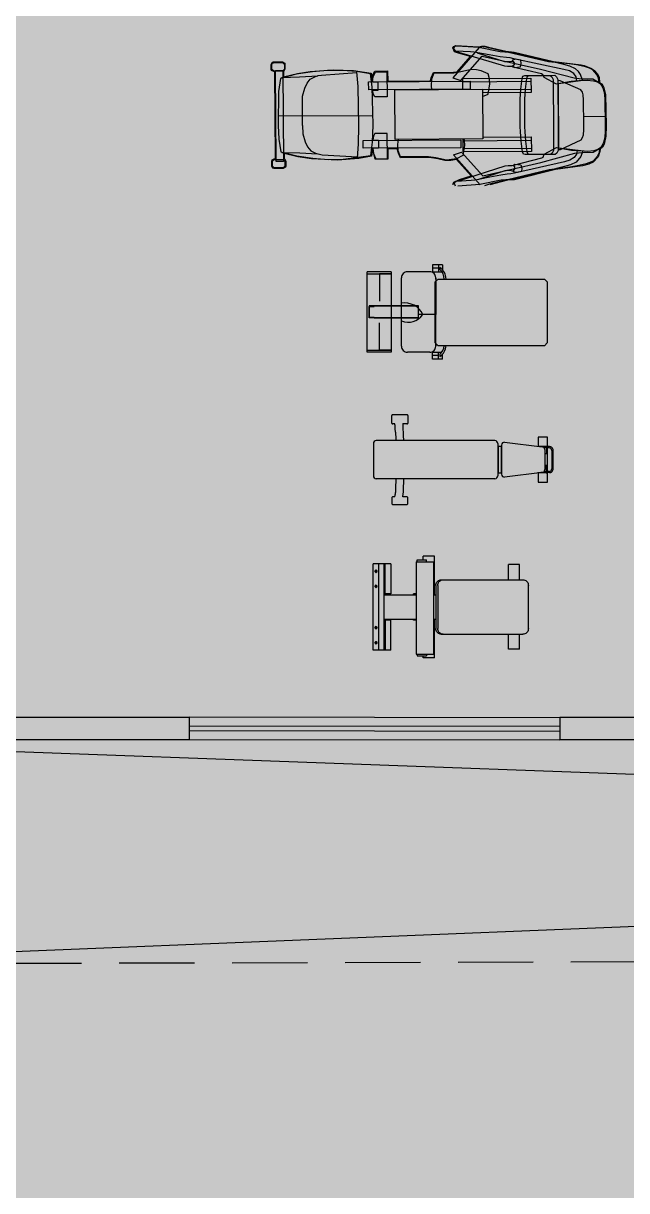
# Model space of a CAD drawing. Header units: centimetres. Extents: x 0 to 1099704, y -139216 to 99734.
# Drawn here: x 909276 to 909683, y 9573 to 10360 of the extents above; entities that cross this region are included whole.
import ezdxf

# ---------------------------------------------------------------- set-up
doc = ezdxf.new("R2010")
doc.units = ezdxf.units.CM
doc.header["$LTSCALE"] = 4
doc.linetypes.add('HIDDENX2', pattern=[19.05, 12.7, -6.35])
for name, color, linetype in [('0.2', 2, 'Continuous'), ('0.4', 4, 'Continuous'), ('0.6', 6, 'Continuous')]:
    doc.layers.add(name, color=color, linetype=linetype)

msp = doc.modelspace()

# ---------------------------------------------------------------- hatches: boundary and pattern name
at = {"layer": '0.2', "true_color": 0x000000}
h = msp.add_hatch(color=18, dxfattribs=at)
h.dxf.hatch_style = 1
h.paths.add_polyline_path([(912810.235, 12513.013), (912285.235, 12513.013), (912285.235, 12498.013), (912420.235, 12498.013), (912420.235, 12138.013), (912410.235, 12138.013), (912410.235, 12123.013), (912420.235, 12123.013), (912435.235, 12123.013), (912435.235, 12283.013), (912445.235, 12283.013), (912445.235, 12298.013), (912435.235, 12298.013), (912435.235, 12498.013), (912795.235, 12498.013), (912795.235, 12443.013), (912810.235, 12443.013)])
h.paths.add_polyline_path([(912810.235, 12298.013), (912810.235, 12353.013), (912795.235, 12353.013), (912795.235, 12298.013), (912565.235, 12298.013), (912565.235, 12283.013), (912795.235, 12283.013), (912795.235, 12148.013), (912810.235, 12148.013)], flags=17)
h.paths.add_polyline_path([(912810.235, 11968.013), (912795.235, 11968.013), (912795.235, 11833.013), (912435.235, 11833.013), (912435.235, 12003.013), (912420.235, 12003.013), (912420.235, 11833.013), (912420.235, 11818.013), (912435.235, 11818.013), (912795.235, 11818.013), (912795.47, 11791.695), (912810.549, 11791.695), (912810.235, 11833.013)])
h.paths.add_polyline_path([(912810.549, 11791.695), (912795.47, 11791.695), (912795.998, 11732.519), (912810.998, 11732.519)])
h.paths.add_polyline_path([(909770.235, 9892.013), (909715.235, 9892.013), (909715.235, 10252.013), (909915.235, 10252.013), (909915.235, 10242.013), (909930.235, 10242.013), (909930.235, 10252.013), (909940.235, 10252.013), (910250.235, 10252.013), (910250.235, 10267.013), (909940.235, 10267.013), (909715.235, 10267.013), (909715.235, 10417.013), (909940.235, 10417.013), (910250.235, 10417.013), (910250.235, 10432.013), (909940.235, 10432.013), (909930.235, 10432.013), (909930.235, 10442.013), (909915.235, 10442.013), (909915.235, 10432.013), (909715.235, 10432.013), (909715.235, 10792.013), (909770.235, 10792.013), (909770.235, 10807.013), (909700.235, 10807.013), (909557.735, 10807.013), (909557.735, 10792.013), (909700.235, 10792.013), (909700.235, 9892.013), (909637.735, 9892.013), (909637.735, 9877.013), (909715.235, 9877.013), (909770.235, 9877.013)])
h = msp.add_hatch(color=18, dxfattribs=at)
h.dxf.hatch_style = 1
h.paths.add_polyline_path([(909357.735, 10807.013), (909257.735, 10807.013), (909257.735, 10792.013), (909357.735, 10792.013)])
h.paths.add_polyline_path([(909387.727, 9892.013), (909227.735, 9892.013), (909227.735, 9877.013), (909387.727, 9877.013)])
h.paths.add_polyline_path([(908630.235, 9892.013), (908470.235, 9892.013), (908470.235, 9877.013), (908630.235, 9877.013)])
at = {"layer": '0.4', "true_color": 0xf8f3ec}
h = msp.add_hatch(color=7, dxfattribs=at)
h.dxf.hatch_style = 1
h.paths.add_polyline_path([(917643.755, 6257.497), (917643.755, 15479.046), (896254.948, 15479.046), (896254.948, 6257.497)])

# ---------------------------------------------------------------- linework, layer by layer
at = {"layer": '0.2'}
for p, q in [((909565.575, 10343.667), (909566.224, 10344.72)), ((909566.64, 10341.182), (909565.575, 10343.667)), ((909583.409, 10344.043), (909565.703, 10323.602)), ((909566.749, 10344.592), (909566.103, 10343.014)), ((909566.103, 10343.014), (909567.425, 10341.449)), ((909566.224, 10344.72), (909567.662, 10345.385)), ((909568.452, 10344.865), (909566.749, 10344.592)), ((909567.662, 10345.385), (909583.013, 10344.434)), ((909583.147, 10343.91), (909568.452, 10344.865)), ((909583.013, 10344.434), (909584.976, 10344.971)), ((909597.591, 10341.117), (909583.147, 10343.91)), ((909585.766, 10344.582), (909583.409, 10344.043)), ((909584.976, 10344.971), (909587.206, 10344.985)), ((909586.683, 10344.719), (909585.766, 10344.582)), ((909586.158, 10344.716), (909586.421, 10344.718)), ((909587.078, 10344.46), (909586.158, 10344.716)), ((909586.421, 10344.718), (909586.683, 10344.719)), ((909589.706, 10343.689), (909587.078, 10344.46)), ((909587.206, 10344.985), (909589.703, 10344.214)), ((909589.703, 10344.214), (909601.392, 10341.534)), ((909630.16, 10334.373), (909589.706, 10343.689)), ((909569.4, 10340.281), (909566.64, 10341.182)), ((909567.425, 10341.449), (909569.527, 10340.807)), ((909577.525, 10341.12), (909567.556, 10341.45)), ((909568.563, 10327.554), (909577.414, 10337.972)), ((909577.414, 10337.972), (909569.4, 10340.281)), ((909569.527, 10340.807), (909600.538, 10331.562)), ((909571.091, 10321.8), (909585.282, 10338.153)), ((909579.888, 10340.873), (909577.525, 10341.12)), ((909582.382, 10340.495), (909579.888, 10340.873)), ((909581.989, 10340.362), (909600.387, 10334.577)), ((909589.998, 10339.101), (909582.382, 10340.495)), ((909585.282, 10338.153), (909624.683, 10329.355)), ((909597.482, 10337.706), (909589.998, 10339.101)), ((909601.813, 10337.209), (909597.482, 10337.706)), ((909606.908, 10340.389), (909597.591, 10341.117)), ((909601.392, 10341.534), (909606.904, 10340.914)), ((909604.307, 10336.963), (909601.813, 10337.209)), ((909606.67, 10336.453), (909604.307, 10336.963)), ((909605.889, 10335.53), (909605.631, 10334.873)), ((909607.984, 10336.068), (909605.889, 10335.53)), ((909640.553, 10329.194), (909606.67, 10336.453)), ((909606.904, 10340.914), (909633.568, 10334.657)), ((909640.532, 10332.472), (909606.908, 10340.389)), ((909611.398, 10335.434), (909607.984, 10336.068)), ((909611.675, 10333.206), (909611.398, 10335.434)), ((909443.029, 10332.536), (909443.937, 10334.116)), ((909443.05, 10329.258), (909443.029, 10332.536)), ((909443.317, 10328.472), (909443.05, 10329.258)), ((909444.765, 10327.695), (909443.317, 10328.472)), ((909443.553, 10332.539), (909443.942, 10333.329)), ((909443.574, 10329.261), (909443.553, 10332.539)), ((909444.762, 10328.088), (909443.574, 10329.261)), ((909443.937, 10334.116), (909444.723, 10334.252)), ((909443.942, 10333.329), (909444.726, 10333.727)), ((909444.723, 10334.252), (909450.755, 10334.29)), ((909444.726, 10333.727), (909450.759, 10333.766)), ((909450.795, 10328.127), (909444.762, 10328.088)), ((909445.551, 10327.7), (909444.765, 10327.695)), ((909445.896, 10268.913), (909445.551, 10327.7)), ((909446.071, 10328.49), (909450.923, 10328.521)), ((909446.433, 10267.08), (909446.071, 10328.49)), ((909450.755, 10334.29), (909452.203, 10333.513)), ((909450.759, 10333.766), (909451.947, 10332.593)), ((909451.968, 10329.314), (909450.795, 10328.127)), ((909450.923, 10328.521), (909451.285, 10267.111)), ((909452.361, 10329.317), (909451.453, 10327.737)), ((909451.453, 10327.737), (909451.476, 10324.196)), ((909451.947, 10332.593), (909451.968, 10329.314)), ((909452.203, 10333.513), (909452.34, 10332.595)), ((909452.34, 10332.595), (909452.361, 10329.317)), ((909470.864, 10327.599), (909459.989, 10325.956)), ((909460.773, 10326.354), (909469.289, 10327.851)), ((909469.289, 10327.851), (909484.888, 10329)), ((909481.088, 10328.451), (909470.864, 10327.599)), ((909477.043, 10325.277), (909500.769, 10327.134)), ((909491.186, 10328.515), (909481.088, 10328.451)), ((909484.888, 10329), (909498.531, 10328.431)), ((909500.634, 10327.789), (909491.186, 10328.515)), ((909498.531, 10328.431), (909510.477, 10326.671)), ((909509.955, 10326.274), (909500.634, 10327.789)), ((909501.748, 10317.566), (909500.897, 10327.659)), ((909511.665, 10325.498), (909513.091, 10328.13)), ((909511.804, 10324.188), (909513.356, 10327.607)), ((909513.091, 10328.13), (909521.615, 10328.185)), ((909513.356, 10327.607), (909521.094, 10327.657)), ((909521.094, 10327.657), (909521.202, 10310.739)), ((909521.615, 10328.185), (909521.659, 10321.365)), ((909550.882, 10323.638), (909552.565, 10327.19)), ((909552.565, 10327.19), (909566.073, 10327.276)), ((909566.073, 10327.276), (909568.563, 10327.554)), ((909571.054, 10327.57), (909566.207, 10326.752)), ((909578.258, 10329.059), (909571.054, 10327.57)), ((909581.538, 10328.949), (909578.258, 10329.059)), ((909584.689, 10328.313), (909581.538, 10328.949)), ((909589.424, 10326.245), (909584.689, 10328.313)), ((909600.387, 10334.577), (909601.568, 10334.453)), ((909600.538, 10331.562), (909602.506, 10331.312)), ((909601.568, 10334.453), (909603.011, 10334.463)), ((909602.506, 10331.312), (909605.129, 10331.329)), ((909603.011, 10334.463), (909606.157, 10334.745)), ((909605.129, 10331.329), (909606.05, 10330.941)), ((909606.959, 10332.258), (909605.785, 10331.333)), ((909606.05, 10330.941), (909625.358, 10326.343)), ((909606.157, 10334.745), (909607.082, 10333.571)), ((909606.309, 10331.467), (909606.97, 10330.553)), ((909607.082, 10333.571), (909606.959, 10332.258)), ((909606.97, 10330.553), (909611.165, 10330.842)), ((909611.165, 10330.842), (909611.675, 10333.206)), ((909624.683, 10329.355), (909647.541, 10323.468)), ((909644.071, 10332.888), (909630.16, 10334.373)), ((909633.568, 10334.657), (909652.075, 10332.284)), ((909644.605, 10331.318), (909640.532, 10332.472)), ((909644.232, 10328.168), (909640.553, 10329.194)), ((909649.059, 10332.264), (909644.071, 10332.888)), ((909647.128, 10326.482), (909644.232, 10328.168)), ((909648.42, 10329.506), (909644.605, 10331.318)), ((909650.267, 10327.813), (909648.42, 10329.506)), ((909655.1, 10330.86), (909649.059, 10332.264)), ((909651.723, 10325.724), (909650.267, 10327.813)), ((909652.075, 10332.284), (909654.176, 10331.772)), ((909654.176, 10331.772), (909658.778, 10329.966)), ((909657.728, 10330.09), (909655.1, 10330.86)), ((909659.965, 10328.924), (909657.728, 10330.09)), ((909658.778, 10329.966), (909661.149, 10328.407)), ((909662.739, 10325.794), (909659.965, 10328.924)), ((909661.149, 10328.407), (909663.129, 10326.321)), ((909449.385, 10323.003), (909447.997, 10314.338)), ((909459.989, 10325.956), (909449.385, 10323.003)), ((909450.036, 10323.663), (909462.099, 10324.133)), ((909451.476, 10324.196), (909460.773, 10326.354)), ((909462.099, 10324.133), (909474.422, 10324.867)), ((909465.688, 10316.549), (909467.241, 10319.838)), ((909467.241, 10319.838), (909469.453, 10322.606)), ((909469.453, 10322.606), (909472.591, 10324.2)), ((909472.591, 10324.2), (909474.684, 10325)), ((909474.684, 10325), (909477.043, 10325.277)), ((909508.81, 10320.759), (909577.259, 10321.183)), ((909508.844, 10315.382), (909508.81, 10320.759)), ((909511.192, 10317.364), (909509.955, 10326.274)), ((909510.477, 10326.671), (909511.302, 10320.643)), ((909511.156, 10323.003), (909511.665, 10325.498)), ((909511.302, 10320.643), (909511.156, 10323.003)), ((909511.434, 10320.513), (909511.804, 10324.188)), ((909515.238, 10320.537), (909511.434, 10320.513)), ((909515.272, 10315.16), (909515.238, 10320.537)), ((909521.659, 10321.365), (909550.502, 10321.537)), ((909550.502, 10321.537), (909550.882, 10323.638)), ((909551.151, 10322.591), (909550.918, 10318.13)), ((909552.699, 10326.666), (909551.151, 10322.591)), ((909566.207, 10326.752), (909552.699, 10326.666)), ((909565.703, 10323.602), (909571.091, 10321.8)), ((909572.263, 10323.119), (909618.295, 10323.412)), ((909572.31, 10315.775), (909572.263, 10323.119)), ((909572.408, 10320.89), (909618.309, 10321.183)), ((909577.259, 10321.183), (909577.293, 10315.807)), ((909590.232, 10322.84), (909589.424, 10326.245)), ((909589.511, 10312.606), (909590.516, 10319.432)), ((909590.516, 10319.432), (909590.232, 10322.84)), ((909611.523, 10315.894), (909612.396, 10322.981)), ((909612.396, 10322.981), (909612.91, 10324.558)), ((909612.91, 10324.558), (909614.087, 10325.09)), ((909614.087, 10325.09), (909631.267, 10325.2)), ((909614.67, 10315.914), (909615.543, 10323.001)), ((909615.543, 10323.001), (909616.058, 10324.578)), ((909616.058, 10324.578), (909617.235, 10325.111)), ((909617.235, 10325.111), (909634.415, 10325.22)), ((909618.295, 10323.412), (909618.357, 10313.577)), ((909625.358, 10326.343), (909626.28, 10325.824)), ((909626.28, 10325.824), (909626.947, 10323.992)), ((909626.947, 10323.992), (909635.237, 10319.586)), ((909631.267, 10325.2), (909632.323, 10324.158)), ((909632.323, 10324.158), (909633.252, 10322.459)), ((909633.252, 10322.459), (909633.263, 10320.754)), ((909633.263, 10320.754), (909633.429, 10290.032)), ((909634.415, 10325.22), (909635.47, 10324.178)), ((909635.237, 10319.586), (909645.456, 10321.356)), ((909635.47, 10324.178), (909636.399, 10322.479)), ((909636.399, 10322.479), (909636.41, 10320.774)), ((909636.41, 10320.774), (909636.576, 10290.052)), ((909637.979, 10321.571), (909636.536, 10321.693)), ((909636.536, 10321.693), (909636.803, 10275.102)), ((909636.942, 10319.728), (909651.749, 10321.658)), ((909637.189, 10276.154), (909636.942, 10319.728)), ((909651.92, 10315.364), (909637.979, 10321.571)), ((909645.456, 10321.356), (909653.058, 10322.06)), ((909648.716, 10324.262), (909647.128, 10326.482)), ((909647.541, 10323.468), (909652.66, 10322.845)), ((909649.258, 10321.511), (909648.716, 10324.262)), ((909653.058, 10322.06), (909651.723, 10325.724)), ((909651.749, 10321.658), (909656.206, 10321.949)), ((909652.66, 10322.845), (909660.004, 10322.891)), ((909656.206, 10321.949), (909660.537, 10321.452)), ((909660.004, 10322.891), (909664.216, 10320.426)), ((909660.537, 10321.452), (909663.165, 10320.813)), ((909663.936, 10323.31), (909662.739, 10325.794)), ((909663.129, 10326.321), (909664.326, 10323.706)), ((909663.165, 10320.813), (909665.272, 10319.384)), ((909664.216, 10320.426), (909663.936, 10323.31)), ((909664.326, 10323.706), (909664.61, 10320.429)), ((909664.61, 10320.429), (909666.19, 10319.39)), ((909665.272, 10319.384), (909666.862, 10316.771)), ((909666.19, 10319.39), (909667.252, 10317.429)), ((909447.997, 10314.338), (909447.72, 10291.351)), ((909464.28, 10311.163), (909465.688, 10316.549)), ((909502.28, 10291.174), (909501.748, 10317.566)), ((909577.293, 10315.807), (909508.844, 10315.382)), ((909511.849, 10291.891), (909511.192, 10317.364)), ((909511.469, 10315.136), (909515.272, 10315.16)), ((909512.011, 10312.385), (909511.469, 10315.136)), ((909512.94, 10310.686), (909512.011, 10312.385)), ((909526.418, 10315.494), (909585.687, 10315.86)), ((909526.601, 10282.018), (909526.418, 10315.494)), ((909550.918, 10318.13), (909551.303, 10315.641)), ((909585.687, 10315.86), (909585.87, 10282.384)), ((909585.688, 10315.598), (909618.343, 10315.806)), ((909618.357, 10313.577), (909585.703, 10313.368)), ((909585.717, 10311.04), (909589.511, 10312.606)), ((909611.041, 10309.202), (909611.523, 10315.894)), ((909614.188, 10309.222), (909614.67, 10315.914)), ((909652.98, 10313.797), (909651.92, 10315.364)), ((909653.516, 10311.965), (909652.98, 10313.797)), ((909653.799, 10308.688), (909653.516, 10311.965)), ((909666.862, 10316.771), (909667.669, 10313.76)), ((909667.252, 10317.429), (909668.597, 10312.192)), ((909667.669, 10313.76), (909668.222, 10309.304)), ((909668.597, 10312.192), (909668.963, 10291.176)), ((909464.113, 10291.456), (909464.28, 10311.163)), ((909521.202, 10310.739), (909512.94, 10310.686)), ((909611.119, 10292.25), (909611.041, 10309.202)), ((909614.267, 10292.27), (909614.188, 10309.222)), ((909653.878, 10291.605), (909653.799, 10308.688)), ((909668.222, 10309.304), (909668.44, 10290.911)), ((909447.683, 10297.794), (909511.681, 10298.202)), ((909653.712, 10297.522), (909668.663, 10297.618)), ((909447.72, 10291.351), (909448.172, 10282.174)), ((909464.113, 10291.456), (909464.413, 10285.687)), ((909501.965, 10278.844), (909502.28, 10291.174)), ((909511.4, 10280.085), (909511.852, 10291.498)), ((909511.852, 10291.498), (909511.849, 10291.891)), ((909611.13, 10290.545), (909611.119, 10292.25)), ((909611.15, 10287.398), (909611.13, 10290.545)), ((909614.277, 10290.565), (909614.267, 10292.27)), ((909614.297, 10287.418), (909614.277, 10290.565)), ((909633.429, 10290.032), (909633.429, 10289.901)), ((909633.429, 10289.901), (909633.517, 10276.131)), ((909636.576, 10290.052), (909636.577, 10289.921)), ((909636.577, 10289.921), (909636.665, 10276.151)), ((909653.657, 10285.046), (909653.899, 10288.326)), ((909653.899, 10288.326), (909653.878, 10291.605)), ((909668.44, 10290.911), (909668.336, 10286.582)), ((909668.963, 10291.176), (909668.745, 10284.224)), ((909448.172, 10282.174), (909449.67, 10273.527)), ((909464.413, 10285.687), (909465.889, 10280.319)), ((909465.889, 10280.319), (909467.485, 10276.92)), ((909505.097, 10281.225), (909571.055, 10281.634)), ((909505.131, 10275.979), (909505.097, 10281.225)), ((909510.277, 10271.028), (909511.4, 10280.085)), ((909512.161, 10284.155), (909511.654, 10281.398)), ((909511.654, 10281.398), (909515.457, 10281.422)), ((909513.067, 10285.997), (909512.161, 10284.155)), ((909521.329, 10286.05), (909513.067, 10285.997)), ((909515.457, 10281.422), (909515.491, 10276.045)), ((909521.438, 10269.001), (909521.329, 10286.05)), ((909585.87, 10282.384), (909526.601, 10282.018)), ((909528.459, 10278.62), (909528.924, 10282.033)), ((909571.055, 10281.634), (909571.088, 10276.388)), ((909572.549, 10273.512), (909572.493, 10282.299)), ((909572.632, 10281.119), (909618.533, 10281.412)), ((909572.929, 10282.302), (909573.155, 10281.385)), ((909573.155, 10281.385), (909573.44, 10277.846)), ((909585.863, 10283.433), (909618.518, 10283.642)), ((909611.717, 10280.713), (909611.15, 10287.398)), ((909612.68, 10273.637), (909611.717, 10280.713)), ((909614.865, 10280.733), (909614.297, 10287.418)), ((909615.828, 10273.657), (909614.865, 10280.733)), ((909618.518, 10283.642), (909618.581, 10273.806)), ((909638.244, 10275.243), (909652.105, 10281.626)), ((909652.105, 10281.626), (909653.145, 10283.207)), ((909653.145, 10283.207), (909653.657, 10285.046)), ((909667.84, 10282.12), (909667.072, 10279.23)), ((909668.745, 10284.224), (909667.599, 10278.84)), ((909668.336, 10286.582), (909667.84, 10282.12)), ((909449.67, 10273.527), (909460.31, 10270.841)), ((909450.328, 10273.138), (909462.396, 10272.821)), ((909461.101, 10270.19), (909451.775, 10272.491)), ((909451.775, 10272.491), (909451.799, 10268.819)), ((909462.396, 10272.821), (909474.203, 10272.241)), ((909467.485, 10276.92), (909469.731, 10274.311)), ((909469.731, 10274.311), (909472.889, 10272.626)), ((909472.889, 10272.626), (909477.355, 10271.605)), ((909501.369, 10269.529), (909501.965, 10278.844)), ((909571.088, 10276.388), (909505.131, 10275.979)), ((909511.427, 10275.757), (909510.804, 10270.769)), ((909513.178, 10268.555), (909511.427, 10275.757)), ((909515.491, 10276.045), (909511.688, 10276.021)), ((909511.688, 10276.021), (909512.104, 10272.483)), ((909512.104, 10272.483), (909513.7, 10268.952)), ((909528.084, 10275.601), (909521.79, 10275.561)), ((909521.79, 10275.561), (909521.834, 10268.61)), ((909528.891, 10272.59), (909528.084, 10275.601)), ((909528.749, 10274.163), (909528.459, 10278.62)), ((909530.349, 10270.107), (909528.749, 10274.163)), ((909530.352, 10269.583), (909528.891, 10272.59)), ((909566.005, 10271.503), (909571.37, 10273.374)), ((909571.37, 10273.374), (909585.767, 10257.334)), ((909573.44, 10277.846), (909572.434, 10271.02)), ((909618.581, 10273.806), (909572.549, 10273.512)), ((909572.666, 10275.743), (909618.567, 10276.035)), ((909613.215, 10272.067), (909612.68, 10273.637)), ((909614.398, 10271.681), (909613.215, 10272.067)), ((909631.578, 10271.79), (909614.398, 10271.681)), ((909616.362, 10272.087), (909615.828, 10273.657)), ((909617.545, 10271.701), (909616.362, 10272.087)), ((909634.725, 10271.81), (909617.545, 10271.701)), ((909625.054, 10266.503), (909647.835, 10272.681)), ((909626.605, 10270.054), (909627.248, 10272.025)), ((909627.248, 10272.025), (909635.483, 10276.405)), ((909632.621, 10272.715), (909631.578, 10271.79)), ((909633.528, 10274.426), (909632.621, 10272.715)), ((909633.517, 10276.131), (909633.528, 10274.426)), ((909635.768, 10272.735), (909634.725, 10271.81)), ((909635.483, 10276.405), (909645.723, 10274.766)), ((909636.676, 10274.446), (909635.768, 10272.735)), ((909636.665, 10276.151), (909636.676, 10274.446)), ((909636.803, 10275.102), (909638.244, 10275.243)), ((909652.021, 10274.281), (909637.189, 10276.154)), ((909645.723, 10274.766), (909653.333, 10274.29)), ((909649.019, 10272.033), (909647.46, 10269.662)), ((909647.835, 10272.681), (909652.946, 10273.238)), ((909649.527, 10274.659), (909649.019, 10272.033)), ((909656.483, 10273.916), (909652.021, 10274.281)), ((909653.333, 10274.29), (909652.045, 10270.478)), ((909652.946, 10273.238), (909660.29, 10273.285)), ((909660.808, 10274.337), (909656.483, 10273.916)), ((909660.29, 10273.285), (909664.471, 10275.803)), ((909663.426, 10275.141), (909660.808, 10274.337)), ((909664.226, 10273.048), (909663.062, 10270.548)), ((909665.515, 10276.597), (909663.426, 10275.141)), ((909664.746, 10273.707), (909663.588, 10270.289)), ((909664.471, 10275.803), (909664.226, 10273.048)), ((909664.998, 10275.413), (909664.746, 10273.707)), ((909666.563, 10276.735), (909664.998, 10275.413)), ((909667.072, 10279.23), (909665.515, 10276.597)), ((909667.599, 10278.84), (909666.563, 10276.735)), ((909443.415, 10267.192), (909443.672, 10268.112)), ((909443.436, 10263.914), (909443.415, 10267.192)), ((909444.364, 10262.477), (909443.436, 10263.914)), ((909443.672, 10268.112), (909445.109, 10268.908)), ((909443.94, 10267.196), (909444.328, 10267.985)), ((909443.961, 10263.917), (909443.94, 10267.196)), ((909445.149, 10262.744), (909443.961, 10263.917)), ((909444.328, 10267.985), (909445.113, 10268.383)), ((909445.109, 10268.908), (909445.896, 10268.913)), ((909445.113, 10268.383), (909451.145, 10268.422)), ((909451.285, 10267.111), (909446.433, 10267.08)), ((909451.145, 10268.422), (909452.333, 10267.249)), ((909452.354, 10263.97), (909451.181, 10262.783)), ((909451.799, 10268.819), (909452.324, 10268.692)), ((909452.324, 10268.692), (909452.858, 10267.252)), ((909452.333, 10267.249), (909452.354, 10263.97)), ((909452.879, 10263.974), (909452.621, 10263.185)), ((909452.858, 10267.252), (909452.879, 10263.974)), ((909460.31, 10270.841), (909471.206, 10269.205)), ((909470.291, 10268.806), (909461.101, 10270.19)), ((909487.87, 10268), (909470.291, 10268.806)), ((909471.206, 10269.205), (909481.441, 10268.484)), ((909477.355, 10271.605), (909501.233, 10270.184)), ((909481.441, 10268.484), (909491.538, 10268.679)), ((909502.158, 10269.141), (909487.87, 10268)), ((909491.538, 10268.679), (909510.277, 10271.028)), ((909510.804, 10270.769), (909502.158, 10269.141)), ((909521.834, 10268.61), (909513.178, 10268.555)), ((909513.7, 10268.952), (909521.438, 10269.001)), ((909549.226, 10270.216), (909530.349, 10270.107)), ((909549.754, 10269.695), (909530.352, 10269.583)), ((909554.213, 10269.592), (909549.226, 10270.216)), ((909555.399, 10268.813), (909549.754, 10269.695)), ((909561.436, 10268.064), (909554.213, 10269.592)), ((909560.259, 10267.663), (909555.399, 10268.813)), ((909564.193, 10267.688), (909560.259, 10267.663)), ((909567.989, 10268.893), (909561.436, 10268.064)), ((909567.992, 10268.368), (909564.193, 10267.688)), ((909583.969, 10251.421), (909566.005, 10271.503)), ((909572.434, 10271.02), (909567.989, 10268.893)), ((909577.899, 10257.284), (909567.992, 10268.368)), ((909570.049, 10254.348), (909600.938, 10264.119)), ((909585.767, 10257.334), (909625.054, 10266.503)), ((909600.938, 10264.119), (909602.904, 10264.263)), ((909602.904, 10264.263), (909605.527, 10264.28)), ((909605.527, 10264.28), (909606.442, 10264.679)), ((909607.368, 10263.505), (909606.183, 10264.284)), ((909606.442, 10264.679), (909625.69, 10269.523)), ((909606.707, 10264.287), (909607.357, 10265.209)), ((909640.921, 10266.866), (909607.132, 10259.306)), ((909607.357, 10265.209), (909611.556, 10264.843)), ((909611.556, 10264.843), (909612.096, 10262.486)), ((909625.69, 10269.523), (909626.605, 10270.054)), ((909653.135, 10264.19), (909634.79, 10261.581)), ((909644.586, 10267.939), (909640.921, 10266.866)), ((909645, 10264.794), (909640.942, 10263.587)), ((909649.464, 10264.035), (909644.485, 10263.217)), ((909647.46, 10269.662), (909644.586, 10267.939)), ((909648.791, 10266.654), (909645, 10264.794)), ((909652.045, 10270.478), (909648.791, 10266.654)), ((909655.488, 10265.385), (909649.464, 10264.035)), ((909657.325, 10265.266), (909653.135, 10264.19)), ((909660.328, 10267.383), (909655.488, 10265.385)), ((909660.332, 10266.728), (909657.325, 10265.266)), ((909663.062, 10270.548), (909660.328, 10267.383)), ((909663.588, 10270.289), (909660.332, 10266.728)), ((909445.151, 10262.351), (909444.364, 10262.477)), ((909451.181, 10262.783), (909445.149, 10262.744)), ((909451.184, 10262.389), (909445.151, 10262.351)), ((909452.621, 10263.185), (909451.184, 10262.389)), ((909570.176, 10255.005), (909577.899, 10257.284)), ((909582.504, 10254.952), (909600.827, 10260.971)), ((909590.495, 10256.446), (909582.898, 10254.824)), ((909630.594, 10261.554), (909590.262, 10251.723)), ((909597.961, 10257.805), (909590.495, 10256.446)), ((909602.285, 10258.488), (909597.961, 10257.805)), ((909600.827, 10260.971), (909602.005, 10261.241)), ((909602.005, 10261.241), (909603.448, 10261.25)), ((909604.776, 10258.636), (909602.285, 10258.488)), ((909603.448, 10261.25), (909606.598, 10260.877)), ((909607.132, 10259.306), (909604.776, 10258.636)), ((909606.34, 10260.088), (909606.074, 10260.742)), ((909608.442, 10259.577), (909606.34, 10260.088)), ((909606.598, 10260.877), (909607.508, 10262.063)), ((909634.79, 10261.581), (909607.162, 10254.716)), ((909607.508, 10262.063), (909607.368, 10263.505)), ((909640.942, 10263.587), (909607.421, 10255.242)), ((909611.847, 10260.386), (909608.442, 10259.577)), ((909612.096, 10262.486), (909611.847, 10260.386)), ((909644.485, 10263.217), (909630.594, 10261.554)), ((909565.865, 10252.223), (909566.384, 10253.145)), ((909565.871, 10251.305), (909565.865, 10252.223)), ((909566.384, 10253.145), (909570.176, 10255.005)), ((909566.652, 10252.228), (909567.04, 10253.149)), ((909567.319, 10250.528), (909566.652, 10252.228)), ((909567.04, 10253.149), (909567.954, 10253.81)), ((909567.954, 10253.81), (909570.049, 10254.348)), ((909578.05, 10254.137), (909568.086, 10253.68)), ((909583.706, 10251.55), (909569.024, 10250.407)), ((909580.409, 10254.414), (909578.05, 10254.137)), ((909582.898, 10254.824), (909580.409, 10254.414)), ((909598.113, 10254.527), (909583.706, 10251.55)), ((909590.262, 10251.723), (909586.99, 10250.653)), ((909602.573, 10254.425), (909590.527, 10251.331)), ((909607.421, 10255.242), (909598.113, 10254.527)), ((909607.162, 10254.716), (909602.573, 10254.425)), ((909558.726, 10197.342), (909551.783, 10197.342)), ((909551.783, 10197.342), (909551.783, 10192.315)), ((909555.949, 10195.028), (909551.783, 10195.028)), ((909555.949, 10197.342), (909555.949, 10192.714)), ((909556.874, 10195.491), (909556.874, 10194.102)), ((909558.726, 10197.342), (909558.726, 10193.877)), ((909524.01, 10192.714), (909507.809, 10192.714)), ((909507.809, 10138.358), (909507.809, 10192.714)), ((909507.809, 10191.325), (909524.01, 10191.325)), ((909524.01, 10191.325), (909516.141, 10191.325)), ((909516.141, 10191.325), (909516.141, 10172.81)), ((909524.01, 10192.714), (909524.01, 10138.358)), ((909530.953, 10142.43), (909530.953, 10188.642)), ((909550.025, 10192.714), (909535.025, 10192.714)), ((909551.783, 10192.714), (909558.151, 10192.714)), ((909553.775, 10185.803), (909555.731, 10187.759)), ((909553.775, 10144.715), (909553.775, 10185.803)), ((909554.097, 10188.642), (909554.097, 10163.816)), ((909554.097, 10187.622), (909554.097, 10188.548)), ((909555.731, 10187.759), (909627.366, 10187.759)), ((909627.366, 10187.759), (909629.322, 10185.803)), ((909629.322, 10185.803), (909629.322, 10144.715)), ((909512.438, 10169.57), (909509.198, 10169.57)), ((909509.198, 10169.57), (909509.198, 10161.965)), ((909542.525, 10169.57), (909512.438, 10169.57)), ((909512.438, 10169.57), (909542.525, 10169.57)), ((909542.525, 10161.502), (909542.525, 10169.57)), ((909509.198, 10169.107), (909512.438, 10169.107)), ((909509.198, 10161.502), (909509.198, 10169.107)), ((909509.198, 10161.965), (909512.438, 10161.965)), ((909512.438, 10161.502), (909509.198, 10161.502)), ((909512.438, 10161.502), (909542.525, 10161.502)), ((909542.525, 10161.502), (909512.438, 10161.502)), ((909554.097, 10163.816), (909542.525, 10163.816)), ((909554.097, 10163.816), (909542.525, 10163.816)), ((909554.097, 10142.43), (909554.097, 10163.816)), ((909516.141, 10139.747), (909516.141, 10158.262)), ((909507.809, 10139.747), (909524.01, 10139.747)), ((909524.01, 10138.358), (909507.809, 10138.358)), ((909524.01, 10139.747), (909516.141, 10139.747)), ((909550.025, 10138.358), (909535.025, 10138.358)), ((909551.783, 10133.729), (909551.783, 10138.757)), ((909551.783, 10138.358), (909558.151, 10138.358)), ((909555.731, 10142.759), (909553.775, 10144.715)), ((909554.097, 10143.45), (909554.097, 10142.524)), ((909627.366, 10142.759), (909555.731, 10142.759)), ((909555.949, 10133.729), (909555.949, 10138.358)), ((909629.322, 10144.715), (909627.366, 10142.759)), ((909555.949, 10136.044), (909551.783, 10136.044)), ((909558.726, 10133.729), (909551.783, 10133.729)), ((909556.874, 10136.97), (909556.874, 10135.581)), ((909558.726, 10133.729), (909558.726, 10137.194)), ((909524.447, 10090.588), (909524.447, 10095.638)), ((909525.078, 10096.269), (909534.546, 10096.269)), ((909535.177, 10095.638), (909535.177, 10090.588)), ((909526.383, 10089.957), (909525.078, 10089.957)), ((909526.419, 10089.846), (909526.383, 10089.957)), ((909526.525, 10089.478), (909526.419, 10089.846)), ((909526.628, 10089.066), (909526.525, 10089.478)), ((909526.739, 10085.803), (909526.628, 10089.066)), ((909526.845, 10085.228), (909526.739, 10085.803)), ((909526.937, 10084.645), (909526.845, 10085.228)), ((909527.041, 10083.861), (909526.937, 10084.645)), ((909527.123, 10083.12), (909527.041, 10083.861)), ((909527.206, 10082.198), (909527.123, 10083.12)), ((909534.546, 10089.957), (909531.948, 10089.957)), ((909531.991, 10089.636), (909531.948, 10089.957)), ((909532.115, 10085.867), (909531.991, 10089.636)), ((909532.222, 10084.794), (909532.115, 10085.867)), ((909532.325, 10083.536), (909532.222, 10084.794)), ((909532.407, 10082.227), (909532.325, 10083.536)), ((909512.001, 10076.83), (909512.001, 10054.897)), ((909594.018, 10078.723), (909513.894, 10078.723)), ((909527.284, 10081.798), (909527.206, 10082.198)), ((909527.375, 10078.723), (909527.284, 10081.798)), ((909532.524, 10078.723), (909532.407, 10082.227)), ((909595.911, 10076.83), (909595.911, 10054.897)), ((909598.436, 10075.716), (909598.436, 10056.011)), ((909600.559, 10077.596), (909625.919, 10074.49)), ((909628.468, 10074.851), (909622.971, 10074.851)), ((909629.476, 10081.011), (909623.164, 10081.011)), ((909623.164, 10081.011), (909623.164, 10074.851)), ((909629.476, 10074.644), (909629.476, 10081.011)), ((909596.176, 10074.849), (909596.176, 10056.813)), ((909598.109, 10074.849), (909596.176, 10074.849)), ((909598.109, 10074.849), (909598.109, 10056.813)), ((909630.738, 10074.644), (909624.66, 10074.644)), ((909630.592, 10073.783), (909627.176, 10073.783)), ((909627.583, 10072.611), (909627.583, 10059.116)), ((909628.468, 10069.802), (909627.583, 10069.802)), ((909628.845, 10073.783), (909628.845, 10070.179)), ((909629.476, 10057.968), (909629.476, 10073.783)), ((909632.36, 10072.015), (909632.36, 10059.735)), ((909633.263, 10059.631), (909633.263, 10072.12)), ((909628.468, 10061.925), (909627.583, 10061.925)), ((909628.845, 10057.968), (909628.845, 10061.548)), ((909594.018, 10053.004), (909513.894, 10053.004)), ((909527.304, 10050.311), (909527.358, 10051.807)), ((909527.358, 10051.807), (909527.375, 10053.004)), ((909532.452, 10049.707), (909532.508, 10051.545)), ((909532.508, 10051.545), (909532.524, 10053.004)), ((909598.109, 10056.813), (909596.176, 10056.813)), ((909625.919, 10057.237), (909600.559, 10054.132)), ((909628.468, 10056.876), (909622.971, 10056.876)), ((909623.164, 10056.876), (909623.164, 10050.716)), ((909630.738, 10057.106), (909624.854, 10057.106)), ((909630.592, 10057.968), (909627.195, 10057.968)), ((909629.476, 10050.716), (909629.476, 10057.106)), ((909526.84, 10042.709), (909526.955, 10043.448)), ((909526.955, 10043.448), (909527.048, 10044.159)), ((909527.048, 10044.159), (909527.144, 10048.073)), ((909527.144, 10048.073), (909527.233, 10049.144)), ((909527.233, 10049.144), (909527.304, 10050.311)), ((909532.178, 10042.711), (909532.283, 10043.877)), ((909532.283, 10043.877), (909532.378, 10048.252)), ((909532.378, 10048.252), (909532.452, 10049.707)), ((909623.164, 10050.716), (909629.476, 10050.716)), ((909524.447, 10040.127), (909524.447, 10036.269)), ((909526.383, 10040.758), (909525.078, 10040.758)), ((909525.078, 10035.638), (909534.546, 10035.638)), ((909526.383, 10040.758), (909526.622, 10041.623)), ((909526.622, 10041.623), (909526.738, 10042.161)), ((909526.738, 10042.161), (909526.84, 10042.709)), ((909531.948, 10040.758), (909532.178, 10042.711)), ((909534.546, 10040.758), (909531.948, 10040.758)), ((909535.177, 10036.269), (909535.177, 10040.127)), ((909540.946, 9996.942), (909552.448, 9996.942)), ((909540.946, 9996.942), (909540.946, 9934.722)), ((909541.441, 9998.214), (909547.805, 9998.214)), ((909541.441, 9996.942), (909541.441, 9998.214)), ((909553.149, 10000.76), (909545.512, 10000.76)), ((909545.512, 9998.214), (909545.512, 10000.76)), ((909547.805, 9996.942), (909547.805, 9998.214)), ((909552.448, 9996.942), (909552.448, 9934.722)), ((909553.149, 9974.669), (909553.149, 10000.76)), ((909511.914, 9937.268), (909511.914, 9995.669)), ((909519.044, 9995.669), (909511.914, 9995.669)), ((909513.157, 9990.537), (909513.159, 9990.659)), ((909513.17, 9990.419), (909513.157, 9990.537)), ((909513.159, 9990.659), (909513.178, 9990.775)), ((909513.198, 9990.311), (909513.17, 9990.419)), ((909513.178, 9990.775), (909513.21, 9990.877)), ((909513.239, 9990.222), (909513.198, 9990.311)), ((909513.21, 9990.877), (909513.239, 9990.934)), ((909513.239, 9990.934), (909513.272, 9990.981)), ((909513.272, 9990.175), (909513.239, 9990.222)), ((909513.32, 9990.817), (909513.251, 9990.578)), ((909513.251, 9990.578), (909513.32, 9990.339)), ((909513.272, 9990.981), (909513.309, 9991.015)), ((909513.309, 9990.141), (909513.272, 9990.175)), ((909513.309, 9991.015), (909513.348, 9991.036)), ((909513.348, 9990.12), (909513.309, 9990.141)), ((909513.458, 9990.817), (909513.32, 9990.817)), ((909513.32, 9990.339), (909513.458, 9990.339)), ((909513.348, 9991.036), (909513.389, 9991.043)), ((909513.389, 9990.113), (909513.348, 9990.12)), ((909513.389, 9991.043), (909513.429, 9991.036)), ((909513.429, 9990.12), (909513.389, 9990.113)), ((909513.429, 9991.036), (909513.469, 9991.015)), ((909513.469, 9990.141), (909513.429, 9990.12)), ((909513.527, 9990.578), (909513.458, 9990.817)), ((909513.458, 9990.339), (909513.527, 9990.578)), ((909513.469, 9991.015), (909513.505, 9990.981)), ((909513.505, 9990.175), (909513.469, 9990.141)), ((909513.505, 9990.981), (909513.554, 9990.907)), ((909513.539, 9990.222), (909513.505, 9990.175)), ((909513.567, 9990.279), (909513.539, 9990.222)), ((909513.554, 9990.907), (909513.591, 9990.811)), ((909513.565, 9991.333), (909513.609, 9991.369)), ((909513.591, 9990.345), (909513.567, 9990.279)), ((909513.591, 9990.811), (909513.614, 9990.698)), ((909513.608, 9990.419), (909513.591, 9990.345)), ((909513.663, 9989.759), (909513.593, 9989.799)), ((909513.618, 9990.497), (909513.608, 9990.419)), ((909513.609, 9991.369), (909513.68, 9991.403)), ((909513.614, 9990.698), (909513.622, 9990.578)), ((909513.622, 9990.578), (909513.618, 9990.497)), ((909513.735, 9989.743), (909513.663, 9989.759)), ((909513.68, 9991.403), (909513.753, 9991.413)), ((909513.808, 9989.753), (909513.735, 9989.743)), ((909513.744, 9991.413), (909513.827, 9991.413)), ((909513.744, 9989.743), (909513.827, 9989.743)), ((909513.753, 9991.413), (909513.825, 9991.397)), ((909513.785, 9991.409), (909513.795, 9991.411)), ((909513.858, 9989.745), (909513.785, 9989.747)), ((909513.795, 9991.411), (909513.868, 9991.409)), ((909513.879, 9989.787), (909513.808, 9989.753)), ((909513.825, 9991.397), (909513.895, 9991.357)), ((909513.93, 9989.769), (909513.858, 9989.745)), ((909513.868, 9991.409), (909513.94, 9991.382)), ((909513.946, 9989.846), (909513.879, 9989.787)), ((909513.895, 9991.357), (909513.961, 9991.292)), ((909513.999, 9989.817), (909513.93, 9989.769)), ((909513.94, 9991.382), (909514.008, 9991.331)), ((909514.006, 9989.927), (909513.946, 9989.846)), ((909513.961, 9991.292), (909514.02, 9991.206)), ((909514.063, 9989.888), (909513.999, 9989.817)), ((909514.059, 9990.028), (909514.006, 9989.927)), ((909514.008, 9991.331), (909514.071, 9991.256)), ((909514.02, 9991.206), (909514.07, 9991.101)), ((909514.102, 9990.145), (909514.059, 9990.028)), ((909514.119, 9989.981), (909514.063, 9989.888)), ((909514.07, 9991.101), (909514.111, 9990.98)), ((909514.071, 9991.256), (909514.126, 9991.162)), ((909514.134, 9990.276), (909514.102, 9990.145)), ((909514.111, 9990.98), (909514.14, 9990.847)), ((909514.167, 9990.091), (909514.119, 9989.981)), ((909514.126, 9991.162), (909514.172, 9991.049)), ((909514.154, 9990.416), (909514.134, 9990.276)), ((909514.14, 9990.847), (909514.158, 9990.706)), ((909514.162, 9990.56), (909514.154, 9990.416)), ((909514.158, 9990.706), (909514.162, 9990.56)), ((909514.204, 9990.216), (909514.167, 9990.091)), ((909514.172, 9991.049), (909514.208, 9990.922)), ((909514.23, 9990.352), (909514.204, 9990.216)), ((909514.208, 9990.922), (909514.232, 9990.785)), ((909514.243, 9990.496), (909514.23, 9990.352)), ((909514.232, 9990.785), (909514.244, 9990.641)), ((909514.244, 9990.641), (909514.243, 9990.496)), ((909515.59, 9937.268), (909515.59, 9995.669)), ((909519.044, 9995.669), (909519.044, 9937.268)), ((909523.85, 9995.669), (909519.044, 9995.669)), ((909520.001, 9975.305), (909520.001, 9995.669)), ((909523.85, 9995.669), (909523.85, 9975.305)), ((909610.68, 9995.032), (909603.044, 9995.032)), ((909603.044, 9984.851), (909603.044, 9995.032)), ((909610.68, 9984.851), (909610.68, 9995.032)), ((909513.157, 9980.356), (909513.159, 9980.477)), ((909513.17, 9980.237), (909513.157, 9980.356)), ((909513.159, 9980.477), (909513.178, 9980.593)), ((909513.178, 9980.593), (909513.21, 9980.695)), ((909513.21, 9980.695), (909513.239, 9980.753)), ((909513.239, 9980.753), (909513.272, 9980.799)), ((909513.32, 9980.635), (909513.251, 9980.396)), ((909513.251, 9980.396), (909513.32, 9980.158)), ((909513.272, 9980.799), (909513.309, 9980.833)), ((909513.309, 9980.833), (909513.348, 9980.854)), ((909513.458, 9980.635), (909513.32, 9980.635)), ((909513.348, 9980.854), (909513.389, 9980.861)), ((909513.389, 9980.861), (909513.429, 9980.854)), ((909513.429, 9980.854), (909513.469, 9980.833)), ((909513.527, 9980.396), (909513.458, 9980.635)), ((909513.458, 9980.158), (909513.527, 9980.396)), ((909513.469, 9980.833), (909513.505, 9980.799)), ((909513.505, 9980.799), (909513.554, 9980.725)), ((909513.554, 9980.725), (909513.591, 9980.629)), ((909513.565, 9981.151), (909513.609, 9981.187)), ((909513.591, 9980.629), (909513.614, 9980.517)), ((909513.609, 9981.187), (909513.68, 9981.222)), ((909513.614, 9980.517), (909513.622, 9980.396)), ((909513.622, 9980.396), (909513.618, 9980.315)), ((909513.68, 9981.222), (909513.753, 9981.231)), ((909513.744, 9981.231), (909513.827, 9981.231)), ((909513.753, 9981.231), (909513.825, 9981.216)), ((909513.785, 9981.227), (909513.795, 9981.229)), ((909513.795, 9981.229), (909513.868, 9981.227)), ((909513.825, 9981.216), (909513.895, 9981.175)), ((909513.868, 9981.227), (909513.94, 9981.2)), ((909513.895, 9981.175), (909513.961, 9981.111)), ((909513.94, 9981.2), (909514.008, 9981.149)), ((909513.961, 9981.111), (909514.02, 9981.025)), ((909514.008, 9981.149), (909514.071, 9981.075)), ((909514.02, 9981.025), (909514.07, 9980.919)), ((909514.07, 9980.919), (909514.111, 9980.798)), ((909514.071, 9981.075), (909514.126, 9980.98)), ((909514.111, 9980.798), (909514.14, 9980.665)), ((909514.126, 9980.98), (909514.172, 9980.867)), ((909514.14, 9980.665), (909514.158, 9980.524)), ((909514.162, 9980.378), (909514.154, 9980.234)), ((909514.158, 9980.524), (909514.162, 9980.378)), ((909514.172, 9980.867), (909514.208, 9980.74)), ((909514.208, 9980.74), (909514.232, 9980.603)), ((909514.232, 9980.603), (909514.244, 9980.459)), ((909514.244, 9980.459), (909514.243, 9980.314)), ((909554.086, 9981.033), (909554.142, 9981.696)), ((909554.086, 9981.033), (909554.086, 9951.904)), ((909554.142, 9981.696), (909554.308, 9982.338)), ((909554.308, 9982.338), (909554.58, 9982.942)), ((909554.58, 9982.942), (909554.949, 9983.487)), ((909554.949, 9983.487), (909555.403, 9983.957)), ((909555.376, 9981.033), (909555.432, 9981.696)), ((909555.376, 9981.033), (909555.376, 9951.904)), ((909555.403, 9983.957), (909555.93, 9984.339)), ((909555.432, 9981.696), (909555.599, 9982.338)), ((909555.599, 9982.338), (909555.87, 9982.942)), ((909555.87, 9982.942), (909556.239, 9983.487)), ((909555.93, 9984.339), (909556.512, 9984.621)), ((909556.239, 9983.487), (909556.693, 9983.957)), ((909556.512, 9984.621), (909557.133, 9984.793)), ((909556.693, 9983.957), (909557.22, 9984.339)), ((909557.133, 9984.793), (909557.773, 9984.851)), ((909557.22, 9984.339), (909557.802, 9984.621)), ((909557.773, 9984.851), (909612.89, 9984.851)), ((909557.802, 9984.621), (909558.423, 9984.793)), ((909558.423, 9984.793), (909559.063, 9984.851)), ((909612.89, 9984.851), (909613.53, 9984.793)), ((909613.53, 9984.793), (909614.151, 9984.62)), ((909614.151, 9984.62), (909614.734, 9984.339)), ((909614.734, 9984.339), (909615.26, 9983.957)), ((909615.26, 9983.957), (909615.715, 9983.487)), ((909615.715, 9983.487), (909616.083, 9982.942)), ((909616.083, 9982.942), (909616.355, 9982.338)), ((909616.355, 9982.338), (909616.521, 9981.696)), ((909616.521, 9981.696), (909616.577, 9981.033)), ((909616.577, 9951.904), (909616.577, 9981.033)), ((909513.198, 9980.129), (909513.17, 9980.237)), ((909513.239, 9980.04), (909513.198, 9980.129)), ((909513.272, 9979.993), (909513.239, 9980.04)), ((909513.309, 9979.959), (909513.272, 9979.993)), ((909513.348, 9979.938), (909513.309, 9979.959)), ((909513.32, 9980.158), (909513.458, 9980.158)), ((909513.389, 9979.931), (909513.348, 9979.938)), ((909513.429, 9979.938), (909513.389, 9979.931)), ((909513.469, 9979.959), (909513.429, 9979.938)), ((909513.505, 9979.993), (909513.469, 9979.959)), ((909513.539, 9980.04), (909513.505, 9979.993)), ((909513.567, 9980.097), (909513.539, 9980.04)), ((909513.591, 9980.164), (909513.567, 9980.097)), ((909513.608, 9980.237), (909513.591, 9980.164)), ((909513.663, 9979.577), (909513.593, 9979.618)), ((909513.618, 9980.315), (909513.608, 9980.237)), ((909513.735, 9979.561), (909513.663, 9979.577)), ((909513.808, 9979.571), (909513.735, 9979.561)), ((909513.744, 9979.561), (909513.827, 9979.561)), ((909513.858, 9979.563), (909513.785, 9979.565)), ((909513.879, 9979.605), (909513.808, 9979.571)), ((909513.93, 9979.587), (909513.858, 9979.563)), ((909513.946, 9979.664), (909513.879, 9979.605)), ((909513.999, 9979.635), (909513.93, 9979.587)), ((909514.006, 9979.745), (909513.946, 9979.664)), ((909514.063, 9979.707), (909513.999, 9979.635)), ((909514.059, 9979.846), (909514.006, 9979.745)), ((909514.102, 9979.963), (909514.059, 9979.846)), ((909514.119, 9979.799), (909514.063, 9979.707)), ((909514.134, 9980.094), (909514.102, 9979.963)), ((909514.167, 9979.909), (909514.119, 9979.799)), ((909514.154, 9980.234), (909514.134, 9980.094)), ((909514.204, 9980.035), (909514.167, 9979.909)), ((909514.23, 9980.171), (909514.204, 9980.035)), ((909514.243, 9980.314), (909514.23, 9980.171)), ((909523.85, 9975.305), (909519.044, 9975.305)), ((909519.044, 9974.669), (909540.946, 9974.669)), ((909540.946, 9975.305), (909539.161, 9975.305)), ((909539.161, 9974.669), (909539.161, 9975.305)), ((909552.448, 9974.669), (909554.086, 9974.669)), ((909519.044, 9958.268), (909540.946, 9958.268)), ((909523.85, 9957.631), (909519.044, 9957.631)), ((909520.001, 9957.631), (909520.001, 9937.268)), ((909523.85, 9937.268), (909523.85, 9957.631)), ((909539.161, 9957.631), (909539.161, 9958.268)), ((909540.946, 9957.631), (909539.161, 9957.631)), ((909552.448, 9958.268), (909554.086, 9958.268)), ((909553.149, 9932.177), (909553.149, 9958.268)), ((909513.156, 9952.54), (909513.159, 9952.621)), ((909513.164, 9952.42), (909513.156, 9952.54)), ((909513.159, 9952.621), (909513.17, 9952.7)), ((909513.187, 9952.308), (909513.164, 9952.42)), ((909513.17, 9952.7), (909513.187, 9952.773)), ((909513.187, 9952.773), (909513.21, 9952.839)), ((909513.224, 9952.212), (909513.187, 9952.308)), ((909513.21, 9952.839), (909513.239, 9952.897)), ((909513.272, 9952.138), (909513.224, 9952.212)), ((909513.239, 9952.897), (909513.272, 9952.943)), ((909513.251, 9952.54), (909513.32, 9952.779)), ((909513.32, 9952.302), (909513.251, 9952.54)), ((909513.272, 9952.943), (909513.309, 9952.978)), ((909513.309, 9952.103), (909513.272, 9952.138)), ((909513.309, 9952.978), (909513.348, 9952.999)), ((909513.348, 9952.082), (909513.309, 9952.103)), ((909513.32, 9952.779), (909513.458, 9952.779)), ((909513.458, 9952.302), (909513.32, 9952.302)), ((909513.348, 9952.999), (909513.389, 9953.006)), ((909513.389, 9952.075), (909513.348, 9952.082)), ((909513.389, 9953.006), (909513.429, 9952.999)), ((909513.429, 9952.082), (909513.389, 9952.075)), ((909513.429, 9952.999), (909513.469, 9952.978)), ((909513.469, 9952.103), (909513.429, 9952.082)), ((909513.458, 9952.779), (909513.527, 9952.54)), ((909513.527, 9952.54), (909513.458, 9952.302)), ((909513.469, 9952.978), (909513.505, 9952.943)), ((909513.505, 9952.138), (909513.469, 9952.103)), ((909513.505, 9952.943), (909513.539, 9952.897)), ((909513.539, 9952.184), (909513.505, 9952.138)), ((909513.539, 9952.897), (909513.567, 9952.839)), ((909513.567, 9952.241), (909513.539, 9952.184)), ((909513.633, 9951.735), (909513.565, 9951.786)), ((909513.567, 9952.839), (909513.591, 9952.773)), ((909513.591, 9952.308), (909513.567, 9952.241)), ((909513.591, 9952.773), (909513.608, 9952.7)), ((909513.608, 9952.381), (909513.591, 9952.308)), ((909513.593, 9953.319), (909513.639, 9953.349)), ((909513.608, 9952.7), (909513.618, 9952.621)), ((909513.618, 9952.46), (909513.608, 9952.381)), ((909513.618, 9952.621), (909513.622, 9952.54)), ((909513.622, 9952.54), (909513.618, 9952.46)), ((909513.705, 9951.709), (909513.633, 9951.735)), ((909513.639, 9953.349), (909513.71, 9953.373)), ((909513.778, 9951.708), (909513.705, 9951.709)), ((909513.71, 9953.373), (909513.783, 9953.372)), ((909513.744, 9953.376), (909513.827, 9953.376)), ((909513.744, 9951.705), (909513.827, 9951.705)), ((909513.85, 9951.732), (909513.778, 9951.708)), ((909513.783, 9953.372), (909513.855, 9953.346)), ((909513.785, 9953.372), (909513.795, 9953.373)), ((909513.858, 9951.708), (909513.785, 9951.709)), ((909513.795, 9953.373), (909513.868, 9953.372)), ((909513.918, 9951.781), (909513.85, 9951.732)), ((909513.855, 9953.346), (909513.923, 9953.295)), ((909513.93, 9951.731), (909513.858, 9951.708)), ((909513.868, 9953.372), (909513.94, 9953.345)), ((909513.982, 9951.853), (909513.918, 9951.781)), ((909513.923, 9953.295), (909513.986, 9953.221)), ((909513.999, 9951.779), (909513.93, 9951.731)), ((909513.94, 9953.345), (909514.008, 9953.293)), ((909514.038, 9951.946), (909513.982, 9951.853)), ((909513.986, 9953.221), (909514.042, 9953.127)), ((909514.063, 9951.851), (909513.999, 9951.779)), ((909514.008, 9953.293), (909514.071, 9953.219)), ((909514.085, 9952.057), (909514.038, 9951.946)), ((909514.042, 9953.127), (909514.088, 9953.015)), ((909514.119, 9951.943), (909514.063, 9951.851)), ((909514.071, 9953.219), (909514.126, 9953.124)), ((909514.122, 9952.182), (909514.085, 9952.057)), ((909514.088, 9953.015), (909514.125, 9952.888)), ((909514.167, 9952.054), (909514.119, 9951.943)), ((909514.147, 9952.319), (909514.122, 9952.182)), ((909514.125, 9952.888), (909514.149, 9952.751)), ((909514.126, 9953.124), (909514.172, 9953.012)), ((909514.161, 9952.462), (909514.147, 9952.319)), ((909514.149, 9952.751), (909514.161, 9952.608)), ((909514.161, 9952.608), (909514.161, 9952.462)), ((909514.204, 9952.179), (909514.167, 9952.054)), ((909514.172, 9953.012), (909514.208, 9952.885)), ((909514.23, 9952.315), (909514.204, 9952.179)), ((909514.208, 9952.885), (909514.232, 9952.747)), ((909514.243, 9952.458), (909514.23, 9952.315)), ((909514.232, 9952.747), (909514.244, 9952.604)), ((909514.244, 9952.604), (909514.243, 9952.458)), ((909554.142, 9951.241), (909554.086, 9951.904)), ((909554.308, 9950.598), (909554.142, 9951.241)), ((909554.58, 9949.995), (909554.308, 9950.598)), ((909554.949, 9949.45), (909554.58, 9949.995)), ((909555.403, 9948.979), (909554.949, 9949.45)), ((909555.432, 9951.241), (909555.376, 9951.904)), ((909555.93, 9948.597), (909555.403, 9948.979)), ((909555.599, 9950.598), (909555.432, 9951.241)), ((909555.87, 9949.995), (909555.599, 9950.598)), ((909556.239, 9949.45), (909555.87, 9949.995)), ((909556.693, 9948.979), (909556.239, 9949.45)), ((909557.22, 9948.597), (909556.693, 9948.979)), ((909615.26, 9948.979), (909614.734, 9948.597)), ((909615.715, 9949.45), (909615.26, 9948.979)), ((909616.083, 9949.995), (909615.715, 9949.45)), ((909616.355, 9950.598), (909616.083, 9949.995)), ((909616.521, 9951.241), (909616.355, 9950.598)), ((909616.577, 9951.904), (909616.521, 9951.241)), ((909513.156, 9942.359), (909513.159, 9942.44)), ((909513.164, 9942.238), (909513.156, 9942.359)), ((909513.159, 9942.44), (909513.17, 9942.518)), ((909513.187, 9942.126), (909513.164, 9942.238)), ((909513.17, 9942.518), (909513.187, 9942.591)), ((909513.187, 9942.591), (909513.21, 9942.658)), ((909513.224, 9942.03), (909513.187, 9942.126)), ((909513.21, 9942.658), (909513.239, 9942.715)), ((909513.272, 9941.956), (909513.224, 9942.03)), ((909513.239, 9942.715), (909513.272, 9942.762)), ((909513.251, 9942.359), (909513.32, 9942.597)), ((909513.32, 9942.12), (909513.251, 9942.359)), ((909513.272, 9942.762), (909513.309, 9942.796)), ((909513.309, 9941.922), (909513.272, 9941.956)), ((909513.309, 9942.796), (909513.348, 9942.817)), ((909513.348, 9941.901), (909513.309, 9941.922)), ((909513.32, 9942.597), (909513.458, 9942.597)), ((909513.458, 9942.12), (909513.32, 9942.12)), ((909513.348, 9942.817), (909513.389, 9942.824)), ((909513.389, 9941.894), (909513.348, 9941.901)), ((909513.389, 9942.824), (909513.429, 9942.817)), ((909513.429, 9941.901), (909513.389, 9941.894)), ((909513.429, 9942.817), (909513.469, 9942.796)), ((909513.469, 9941.922), (909513.429, 9941.901)), ((909513.458, 9942.597), (909513.527, 9942.359)), ((909513.527, 9942.359), (909513.458, 9942.12)), ((909513.469, 9942.796), (909513.505, 9942.762)), ((909513.505, 9941.956), (909513.469, 9941.922)), ((909513.505, 9942.762), (909513.539, 9942.715)), ((909513.539, 9942.002), (909513.505, 9941.956)), ((909513.539, 9942.715), (909513.567, 9942.658)), ((909513.567, 9942.06), (909513.539, 9942.002)), ((909513.633, 9941.553), (909513.565, 9941.604)), ((909513.567, 9942.658), (909513.591, 9942.591)), ((909513.591, 9942.126), (909513.567, 9942.06)), ((909513.591, 9942.591), (909513.608, 9942.518)), ((909513.608, 9942.2), (909513.591, 9942.126)), ((909513.593, 9943.137), (909513.639, 9943.167)), ((909513.608, 9942.518), (909513.618, 9942.44)), ((909513.618, 9942.278), (909513.608, 9942.2)), ((909513.618, 9942.44), (909513.622, 9942.359)), ((909513.622, 9942.359), (909513.618, 9942.278)), ((909513.705, 9941.527), (909513.633, 9941.553)), ((909513.639, 9943.167), (909513.71, 9943.191)), ((909513.778, 9941.526), (909513.705, 9941.527)), ((909513.71, 9943.191), (909513.783, 9943.19)), ((909513.744, 9943.194), (909513.827, 9943.194)), ((909513.744, 9941.524), (909513.827, 9941.524)), ((909513.85, 9941.55), (909513.778, 9941.526)), ((909513.783, 9943.19), (909513.855, 9943.164)), ((909513.785, 9943.19), (909513.795, 9943.192)), ((909513.858, 9941.526), (909513.785, 9941.528)), ((909513.795, 9943.192), (909513.868, 9943.19)), ((909513.918, 9941.599), (909513.85, 9941.55)), ((909513.855, 9943.164), (909513.923, 9943.113)), ((909513.93, 9941.55), (909513.858, 9941.526)), ((909513.868, 9943.19), (909513.94, 9943.163)), ((909513.982, 9941.671), (909513.918, 9941.599)), ((909513.923, 9943.113), (909513.986, 9943.04)), ((909513.999, 9941.598), (909513.93, 9941.55)), ((909513.94, 9943.163), (909514.008, 9943.112)), ((909514.038, 9941.764), (909513.982, 9941.671)), ((909513.986, 9943.04), (909514.042, 9942.945)), ((909514.063, 9941.669), (909513.999, 9941.598)), ((909514.008, 9943.112), (909514.071, 9943.037)), ((909514.085, 9941.875), (909514.038, 9941.764)), ((909514.042, 9942.945), (909514.088, 9942.833)), ((909514.119, 9941.761), (909514.063, 9941.669)), ((909514.071, 9943.037), (909514.126, 9942.942)), ((909514.122, 9942.001), (909514.085, 9941.875)), ((909514.088, 9942.833), (909514.125, 9942.707)), ((909514.167, 9941.872), (909514.119, 9941.761)), ((909514.147, 9942.137), (909514.122, 9942.001)), ((909514.125, 9942.707), (909514.149, 9942.569)), ((909514.126, 9942.942), (909514.172, 9942.83)), ((909514.161, 9942.28), (909514.147, 9942.137)), ((909514.149, 9942.569), (909514.161, 9942.426)), ((909514.161, 9942.426), (909514.161, 9942.28)), ((909514.204, 9941.997), (909514.167, 9941.872)), ((909514.172, 9942.83), (909514.208, 9942.703)), ((909514.23, 9942.133), (909514.204, 9941.997)), ((909514.208, 9942.703), (909514.232, 9942.566)), ((909514.243, 9942.276), (909514.23, 9942.133)), ((909514.232, 9942.566), (909514.244, 9942.422)), ((909514.244, 9942.422), (909514.243, 9942.276)), ((909556.512, 9948.316), (909555.93, 9948.597)), ((909557.133, 9948.144), (909556.512, 9948.316)), ((909557.773, 9948.086), (909557.133, 9948.144)), ((909557.802, 9948.316), (909557.22, 9948.597)), ((909557.773, 9948.086), (909612.89, 9948.086)), ((909558.423, 9948.144), (909557.802, 9948.316)), ((909559.063, 9948.086), (909558.423, 9948.144)), ((909603.044, 9937.904), (909603.044, 9948.086)), ((909610.68, 9937.904), (909610.68, 9948.086)), ((909613.53, 9948.144), (909612.89, 9948.086)), ((909614.151, 9948.316), (909613.53, 9948.144)), ((909614.734, 9948.597), (909614.151, 9948.316)), ((909519.044, 9937.268), (909511.914, 9937.268)), ((909523.85, 9937.268), (909519.044, 9937.268)), ((909540.946, 9934.722), (909552.448, 9934.722)), ((909541.441, 9934.722), (909541.441, 9933.45)), ((909541.441, 9933.45), (909547.805, 9933.45)), ((909545.512, 9932.177), (909545.512, 9933.45)), ((909547.805, 9934.722), (909547.805, 9933.45)), ((909610.68, 9937.904), (909603.044, 9937.904)), ((909553.149, 9932.177), (909545.512, 9932.177)), ((909637.735, 9891.698), (909387.735, 9892.013)), ((909637.735, 9885.698), (909387.735, 9886.013)), ((909387.735, 9883.013), (909637.735, 9882.698)), ((909387.727, 9877.013), (909637.727, 9876.698))]:
    msp.add_line(p, q, dxfattribs=at)
for centre, radius, start, end in [((909551.736, 10187.726), 9.311, 0.201022, 56.507435), ((909551.699, 10188.064), 7.953, 357.802007, 49.398704), ((909535.025, 10188.642), 4.072, 90.000005, 180.000008), ((909550.025, 10188.642), 4.072, 0.000003, 90.000005), ((909533.128, 10158.184), 13.415, 24.826909, 99.32767), ((909535.666, 10170.213), 11.566, 245.952854, 326.425569), ((909535.025, 10142.43), 4.072, 180.000001, 270.000003), ((909550.025, 10142.43), 4.072, 270, 0.000003), ((909551.699, 10143.008), 7.953, 310.601295, 358.203956), ((909551.736, 10143.346), 9.311, 303.492563, 356.385647), ((909525.078, 10095.638), 0.631, 90, 180.000003), ((909534.546, 10095.638), 0.631, 0.000009, 90.000011), ((909525.078, 10090.588), 0.631, 180.000003, 270.000006), ((909534.546, 10090.588), 0.631, 270.000006, 0.000009), ((909513.894, 10076.83), 1.893, 90, 180.000003), ((909594.018, 10076.83), 1.893, 0.000009, 90.000011), ((909600.329, 10075.716), 1.893, 83.018947, 180.000014), ((909628.468, 10074.474), 0.377, 26.843564, 90.000011), ((909625.689, 10072.611), 1.893, 0.000009, 83.018947), ((909628.468, 10070.179), 0.377, 270.000006, 0.000009), ((909630.592, 10072.015), 1.767, 0.000009, 90.000011), ((909630.738, 10072.12), 2.525, 0.000009, 90.000011), ((909625.689, 10059.116), 1.893, 276.98107, 0.000009), ((909628.468, 10061.548), 0.377, 0.000009, 90.000011), ((909630.592, 10059.735), 1.767, 270.000006, 0.000009), ((909630.738, 10059.631), 2.525, 270.000006, 0.000009), ((909513.894, 10054.897), 1.893, 180.000003, 270.000006), ((909594.018, 10054.897), 1.893, 270.000006, 0.000009), ((909600.329, 10056.011), 1.893, 180.000003, 276.98107), ((909628.468, 10057.253), 0.377, 270.000006, 337.131745), ((909525.078, 10040.127), 0.631, 90, 180.000003), ((909525.078, 10036.269), 0.631, 180.000003, 270.000006), ((909534.546, 10040.127), 0.631, 0.000009, 90.000011), ((909534.546, 10036.269), 0.631, 270.000006, 0.000009), ((909514.059, 9990.575), 0.905, 121.822826, 235.590009), ((909514.059, 9980.393), 0.905, 121.822826, 235.590009), ((909514.059, 9952.544), 0.905, 124.409979, 238.177161), ((909514.059, 9942.362), 0.905, 124.409979, 238.177161)]:
    msp.add_arc(centre, radius, start, end, dxfattribs=at)
at = {"layer": '0.4'}
for p, q in [((912810.235, 9877.013), (909055.937, 9725.21)), ((909055.937, 9876.914, 72875.6), (912896.481, 9735.709))]:
    msp.add_line(p, q, dxfattribs=at)
at = {"layer": '0.4', "linetype": 'HIDDENX2'}
msp.add_lwpolyline([(912896.481, 9735.709), (909055.937, 9725.21)], dxfattribs=at)
at = {"layer": '0.6'}
for p, q in [((909387.727, 9892.013), (909387.727, 9877.013)), ((909637.735, 9892.013), (909637.735, 9877.013))]:
    msp.add_line(p, q, dxfattribs=at)
for points in [[(909637.735, 9892.013), (909700.235, 9892.013), (909700.235, 10792.013), (909557.735, 10792.013)], [(909227.735, 9892.013), (909387.735, 9892.013)], [(909227.735, 9877.013), (909387.735, 9877.013)], [(909637.735, 9877.013), (909715.235, 9877.013)]]:
    msp.add_lwpolyline(points, dxfattribs=at)

doc.saveas('drawing.dxf')
